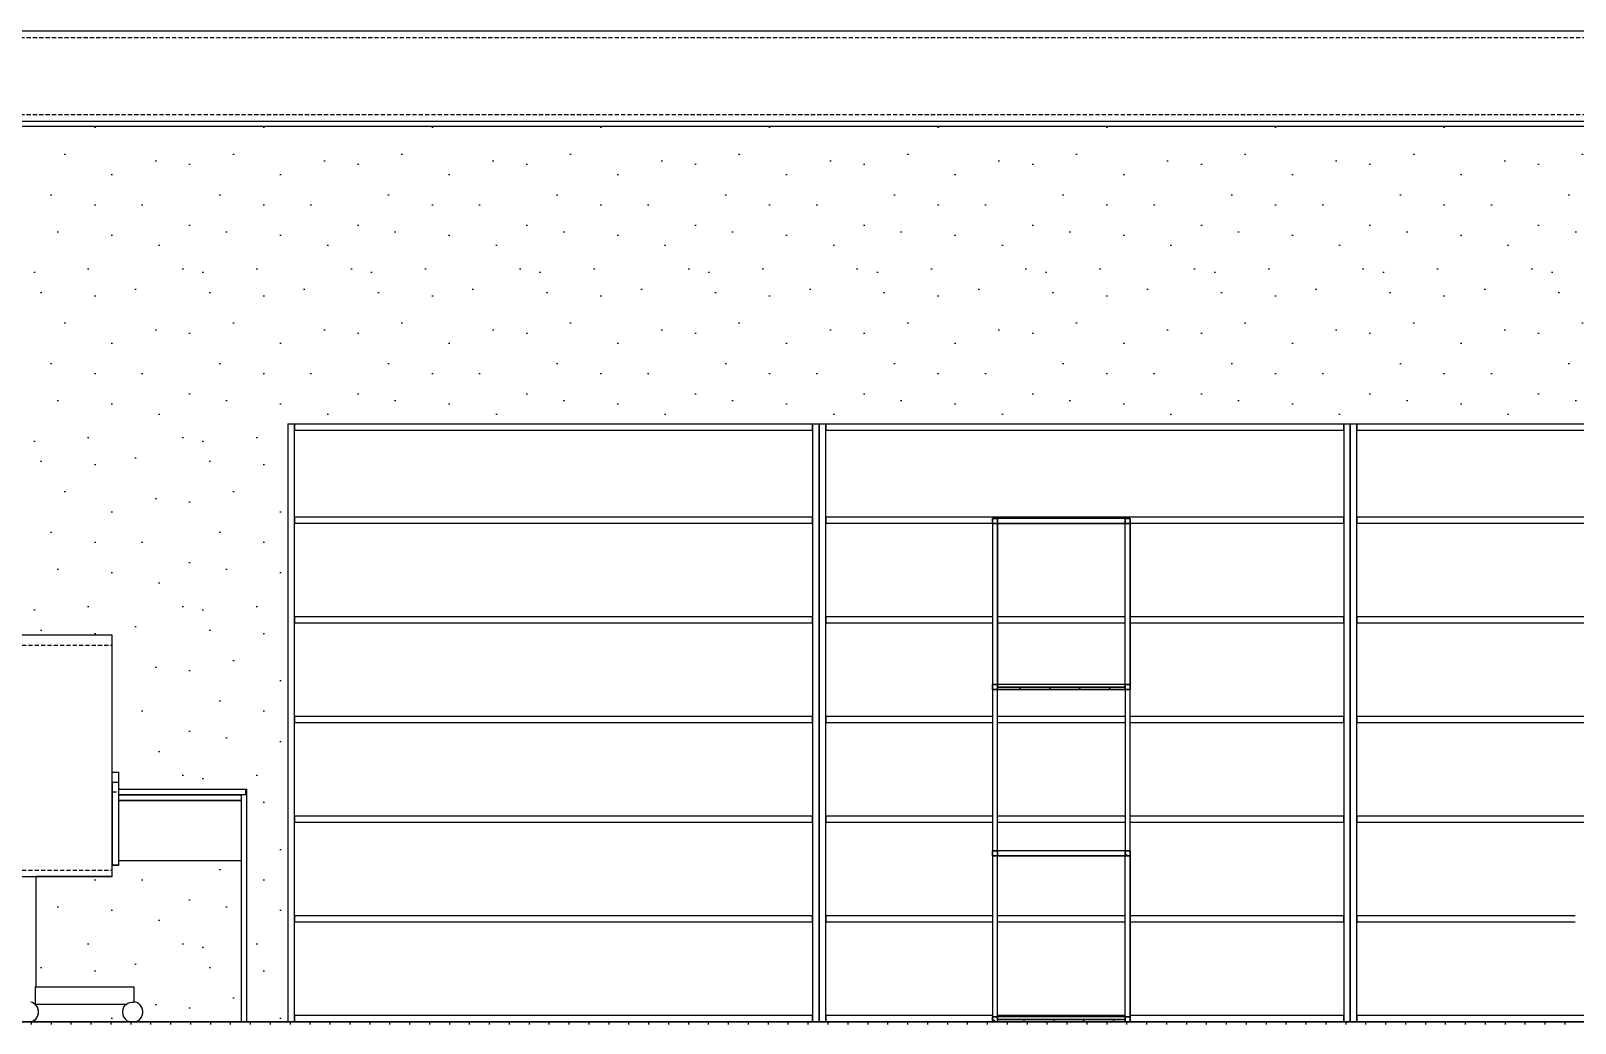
# Model space of a CAD drawing. Header units: millimetres. Extents: x -100 to 224448, y 0 to 22177.
# Drawn here: x 82814 to 87466, y 3846 to 6833 of the extents above; entities that cross this region are included whole.
import ezdxf

# ---------------------------------------------------------------- set-up
doc = ezdxf.new("R2010")
doc.units = ezdxf.units.MM
doc.linetypes.add('DASHED', pattern=[19.05, 12.7, -6.35])
doc.layers.get('0').update_dxf_attribs({"true_color": 0xdfdfdf})
for name, color, linetype in [('Background_0', 7, 'Continuous'), ('Boundary_0', 7, 'Continuous'), ('Boundary_Floor_ Ceramic Tiles', 7, 'Continuous'), ('Elevation_Plaster_ Cement', 7, 'Continuous'), ('Fill_0', 7, 'Continuous'), ('Fill_Floor_ Ceramic Tiles', 251, 'Continuous'), ('Viewport border', 7, 'Continuous')]:
    doc.layers.add(name, color=color, linetype=linetype)
doc.layers.add('Background_Floor_ Ceramic Tiles', color=7, linetype='Continuous', lineweight=9)
doc.layers.add('BIM_ROOM_LINES', color=7, linetype='Continuous', plot=False)
pattern_1 = [(45, (-5595.9, -5200), (-44.90128, 44.90128), [])]

# ---------------------------------------------------------------- blocks, each defined once
blk = doc.blocks.new("AA'__section__..%5CMainBuilding.dwg", base_point=(4426.8, -9050, 0))
at = {"layer": 'Elevation_Plaster_ Cement'}
h = blk.add_hatch(dxfattribs=at)
h.set_pattern_fill('DOTS2', color=256, scale=20, style=0)
h.paths.add_polyline_path([(13278.1, -3065), (13278.1, -4500), (13456.4, -4500), (13456.4, -4486.9), (13456.4, -4478.1), (13456.4, -4448.1), (13476.4, -4448.1), (13476.4, -4065.9), (13476.4, -4044.7), (13476.4, -4035.9), (13976.4, -4035.9), (13976.4, -4044.7), (13976.4, -4047.6), (13976.4, -4065.9), (13976.4, -4075.9), (13976.4, -4448.1), (13996.4, -4448.1), (13996.4, -4459.8), (13996.4, -4478.1), (13996.4, -4486.9), (13996.4, -4488.1), (13996.4, -4500), (14379.3, -4500), (14382.3, -4500), (14382.3, -5200), (14505.9, -5200), (14505.9, -3400), (14525.9, -3400), (16085.9, -3400), (16105.9, -3400), (16125.9, -3400), (17685.9, -3400), (17705.9, -3400), (17725.9, -3400), (19285.9, -3400), (19305.9, -3400), (19325.9, -3400), (20835.9, -3400), (20835.9, -2505), (11180.9, -2505), (11180.9, -5200), (11238.1, -5200), (11238.1, -3065)])
h = blk.add_hatch(dxfattribs=at)
h.set_pattern_fill('DOTS2', color=256, scale=20, style=0)
h.paths.add_polyline_path([(14365.3, -5200), (14365.3, -4714), (13996.4, -4714), (13996.4, -4728.8), (13976.4, -4728.8), (13976.4, -4743.1), (13976.4, -4757.2), (13976.4, -4763.1), (13747, -4763.1), (13747, -5094.6), (14042.5, -5094.6), (14042.5, -5140, -0.168006), (14060.4, -5149.3, -0.191534), (14068.8, -5170.5, -0.331662), (14046.8, -5200)])
h = blk.add_hatch(dxfattribs=at)
h.set_pattern_fill('DOTS2', color=256, scale=20, style=0)
h.paths.add_polyline_path([(13747, -5148.1), (13746.7, -5148.1), (13745, -5148.1, -0.014544), (13746.2, -5149.3, -0.191525), (13754.7, -5170.5, -0.33166), (13732.7, -5200), (14029.2, -5200, -0.131739), (14015.6, -5191.6, -0.414567), (14016.9, -5148.1)])
at = {"layer": 'Fill_0', "extrusion": (-4.94681e-16, -5.65606e-16, -1)}
h = blk.add_hatch(dxfattribs=at)
h.set_pattern_fill('ANSI31', color=256, scale=20, style=0)
h.set_pattern_definition([(45, (-5595.9, -5200), (-44.90128, 44.90128), [])])
h.paths.add_polyline_path([(-16627.9, -3700), (-16627.9, -3685), (-16642.9, -3685), (-16642.9, -3700)])
at = {"layer": 'Fill_0', "extrusion": (7.09256e-17, 1.06547e-32, -1)}
h = blk.add_hatch(dxfattribs=at)
h.set_pattern_fill('ANSI31', color=256, scale=20, style=0)
h.set_pattern_definition(pattern_1)
h.paths.add_polyline_path([(-17027.9, -3685), (-17042.9, -3685), (-17042.9, -3700), (-17027.9, -3700)])
at = {"layer": 'Fill_0', "extrusion": (6.36532e-16, 5.65606e-16, -1)}
h = blk.add_hatch(dxfattribs=at)
h.set_pattern_fill('ANSI31', color=256, scale=20, style=0)
h.set_pattern_definition([(45, (-5595.9, -5200), (-44.90128, 44.90128), [])])
h.paths.add_polyline_path([(-16642.9, -4185), (-16642.9, -4200), (-16627.9, -4200), (-16627.9, -4185)])
at = {"layer": 'Fill_0', "extrusion": (7.09256e-17, 1.06547e-32, -1)}
h = blk.add_hatch(dxfattribs=at)
h.set_pattern_fill('ANSI31', color=256, scale=20, style=0)
h.set_pattern_definition(pattern_1)
h.paths.add_polyline_path([(-17042.9, -4185), (-17042.9, -4200), (-17027.9, -4200), (-17027.9, -4185)])
at = {"layer": 'Fill_0', "extrusion": (-1.79524e-18, 1.06547e-32, -1)}
h = blk.add_hatch(dxfattribs=at)
h.set_pattern_fill('ANSI31', color=256, scale=20, style=0)
h.set_pattern_definition(pattern_1)
h.paths.add_polyline_path([(-17027.9, -4200), (-16642.9, -4200), (-16642.9, -4193), (-17027.9, -4193)])
at = {"layer": 'Fill_0', "extrusion": (7.09256e-17, 1.06547e-32, -1)}
h = blk.add_hatch(dxfattribs=at)
h.set_pattern_fill('ANSI31', color=256, scale=20, style=0)
h.set_pattern_definition(pattern_1)
h.paths.add_polyline_path([(-16642.9, -4685), (-16642.9, -4700), (-16627.9, -4700), (-16627.9, -4685)])
h = blk.add_hatch(dxfattribs=at)
h.set_pattern_fill('ANSI31', color=256, scale=20, style=0)
h.set_pattern_definition(pattern_1)
h.paths.add_polyline_path([(-17042.9, -4685), (-17042.9, -4700), (-17027.9, -4700), (-17027.9, -4685)])
at = {"layer": 'Fill_0', "extrusion": (6.36532e-16, -5.65606e-16, -1)}
h = blk.add_hatch(dxfattribs=at)
h.set_pattern_fill('ANSI31', color=256, scale=20, style=0)
h.set_pattern_definition([(45, (-5595.9, -5200), (-44.90128, 44.90128), [])])
h.paths.add_polyline_path([(-16627.9, -5185), (-16642.9, -5185), (-16642.9, -5200), (-16627.9, -5200)])
at = {"layer": 'Fill_0', "extrusion": (7.09256e-17, 1.06547e-32, -1)}
h = blk.add_hatch(dxfattribs=at)
h.set_pattern_fill('ANSI31', color=256, scale=20, style=0)
h.set_pattern_definition(pattern_1)
h.paths.add_polyline_path([(-17027.9, -5200), (-16642.9, -5200), (-16642.9, -5193), (-17027.9, -5193)])
h = blk.add_hatch(dxfattribs=at)
h.set_pattern_fill('ANSI31', color=256, scale=20, style=0)
h.set_pattern_definition(pattern_1)
h.paths.add_polyline_path([(-17027.9, -5200), (-17027.9, -5185), (-17042.9, -5185), (-17042.9, -5200)])
at = {"layer": 'Fill_Floor_ Ceramic Tiles', "extrusion": (-1.33099e-17, -3.81784e-14, -1)}
h = blk.add_hatch(dxfattribs=at)
h.set_pattern_fill('_USER', color=256, scale=60, angle=90, style=0, pattern_type=0)
h.set_pattern_definition([(90, (-5595.9, -5200), (-60, -2e-13), [])])
h.paths.add_polyline_path([(-5927.9, -5208), (-5927.9, -5200), (-25863.9, -5200), (-25863.9, -5208)])
at = {"linetype": 'DASHED', "extrusion": (0, 1, 1.06547e-32)}
for p, q in [((11165.9, -2236.6), (20835.9, -2236.6)), ((11165.9, -2468.4), (20835.9, -2468.4)), ((13476.4, -4065.9), (13976.4, -4065.9)), ((13976.4, -4075.9), (13976.4, -4075.9)), ((13976.4, -4508.1), (13996.4, -4508.1)), ((13476.4, -4743.1), (13976.4, -4743.1))]:
    blk.add_line(p, q, dxfattribs=at)
blk.add_line((5427.9, -5200), (41613.9, -5200))
blk.add_line((5427.9, -5200), (41613.9, -5200))
blk.add_line((5427.9, -5200), (41613.9, -5200))
at = {"layer": 'Background_0', "extrusion": (0, 1, 1.06547e-32)}
for p, q in [((11165.9, -2216.7), (20835.9, -2216.7)), ((11165.9, -2488.3), (20835.9, -2488.3)), ((20835.9, -2505), (11165.9, -2505)), ((14505.9, -3400), (14505.9, -5200)), ((14505.9, -3400), (14525.9, -3400)), ((14525.9, -5200), (14525.9, -3400)), ((14525.9, -3400), (16085.9, -3400)), ((14525.9, -3400), (14525.9, -3420)), ((16085.9, -3420), (14525.9, -3420)), ((16085.9, -3400), (16085.9, -5200)), ((16085.9, -3400), (16105.9, -3400)), ((16085.9, -3420), (16085.9, -3400)), ((16105.9, -3400), (16125.9, -3400)), ((16105.9, -3400), (16105.9, -5200)), ((16105.9, -5200), (16105.9, -3400)), ((16125.9, -3400), (16125.9, -3420)), ((16125.9, -3400), (17685.9, -3400)), ((16125.9, -5200), (16125.9, -3400)), ((17685.9, -3420), (16125.9, -3420)), ((17685.9, -3420), (17685.9, -3400)), ((17685.9, -3400), (17685.9, -5200)), ((17685.9, -3400), (17705.9, -3400)), ((17705.9, -3400), (17705.9, -5200)), ((17705.9, -5200), (17705.9, -3400)), ((17705.9, -3400), (17725.9, -3400)), ((17725.9, -3400), (19285.9, -3400)), ((17725.9, -5200), (17725.9, -3400)), ((17725.9, -3400), (17725.9, -3420)), ((19285.9, -3420), (17725.9, -3420)), ((14525.9, -3680), (14525.9, -3700)), ((14525.9, -3680), (16085.9, -3680)), ((16085.9, -3700), (14525.9, -3700)), ((16085.9, -3700), (16085.9, -3680)), ((16125.9, -3680), (17685.9, -3680)), ((16125.9, -3680), (16125.9, -3700)), ((16627.9, -3700), (16125.9, -3700)), ((16627.9, -3685), (16627.9, -3700)), ((16642.9, -3685), (16627.9, -3685)), ((16627.9, -3700), (16627.9, -4185)), ((16627.9, -3700), (16642.9, -3700)), ((16642.9, -3685), (16642.9, -4193)), ((16642.9, -3700), (16642.9, -3685)), ((17027.9, -3685), (16642.9, -3685)), ((16642.9, -3700), (16642.9, -3685)), ((16642.9, -4185), (16642.9, -3700)), ((16642.9, -4185), (16642.9, -3700)), ((16642.9, -4185), (16642.9, -3700)), ((17027.9, -3700), (16642.9, -3700)), ((17027.9, -3700), (16642.9, -3700)), ((16642.9, -3700), (17027.9, -3700)), ((17027.9, -3700), (16642.9, -3700)), ((17027.9, -3700), (16642.9, -3700)), ((17027.9, -3700), (16642.9, -3700)), ((16642.9, -3700), (16642.9, -4185)), ((17027.9, -3700), (16642.9, -3700)), ((17027.9, -3685), (17027.9, -3700)), ((17042.9, -3685), (17027.9, -3685)), ((17027.9, -3700), (17042.9, -3700)), ((17027.9, -4185), (17027.9, -3700)), ((17042.9, -3685), (17042.9, -4200)), ((17042.9, -3700), (17042.9, -3685)), ((17042.9, -4700), (17042.9, -3685)), ((17042.9, -5200), (17042.9, -3685)), ((17042.9, -3685), (17042.9, -4200)), ((17042.9, -5200), (17042.9, -3685)), ((17042.9, -3700), (17042.9, -3685)), ((17685.9, -3700), (17042.9, -3700)), ((17685.9, -3700), (17685.9, -3680)), ((17725.9, -3680), (17725.9, -3700)), ((17725.9, -3680), (19285.9, -3680)), ((19285.9, -3700), (17725.9, -3700)), ((14525.9, -3980), (14525.9, -4000)), ((14525.9, -3980), (16085.9, -3980)), ((16085.9, -4000), (14525.9, -4000)), ((16085.9, -4000), (16085.9, -3980)), ((16125.9, -3980), (16627.9, -3980)), ((16125.9, -3980), (16125.9, -4000)), ((16627.9, -4000), (16125.9, -4000)), ((16642.9, -3980), (17027.9, -3980)), ((17027.9, -4000), (16642.9, -4000)), ((17042.9, -3980), (17685.9, -3980)), ((17685.9, -4000), (17042.9, -4000)), ((17685.9, -4000), (17685.9, -3980)), ((17725.9, -3980), (19285.9, -3980)), ((17725.9, -3980), (17725.9, -4000)), ((19285.9, -4000), (17725.9, -4000)), ((13976.4, -4035.9), (13476.4, -4035.9)), ((13976.4, -4044.7), (13976.4, -4035.9)), ((13976.4, -4047.6), (13976.4, -4035.9)), ((13976.4, -4065.9), (13976.4, -4044.7)), ((13976.4, -4075.9), (13976.4, -4047.6)), ((13976.4, -4743.1), (13976.4, -4065.9)), ((13976.4, -4448.1), (13976.4, -4075.9)), ((16642.9, -4185), (16627.9, -4185)), ((16627.9, -4185), (16627.9, -4200)), ((16642.9, -4200), (16642.9, -4185)), ((16642.9, -4193), (16642.9, -4185)), ((17027.9, -4185), (16642.9, -4185)), ((17027.9, -4185), (17027.9, -4200)), ((17042.9, -4185), (17027.9, -4185)), ((17042.9, -4200), (17042.9, -4185)), ((17042.9, -4200), (17042.9, -4185)), ((16627.9, -4200), (16627.9, -4685)), ((16627.9, -4200), (16642.9, -4200)), ((16627.9, -4200), (16642.9, -4200)), ((16642.9, -4193), (16642.9, -4200)), ((17027.9, -4193), (16642.9, -4193)), ((16642.9, -4685), (16642.9, -4200)), ((16642.9, -4685), (16642.9, -4200)), ((16642.9, -4685), (16642.9, -4200)), ((17027.9, -4200), (16642.9, -4200)), ((17027.9, -4200), (16642.9, -4200)), ((16642.9, -4200), (17027.9, -4200)), ((17027.9, -4200), (16642.9, -4200)), ((16642.9, -4200), (17027.9, -4200)), ((17027.9, -4200), (16642.9, -4200)), ((17027.9, -4200), (16642.9, -4200)), ((17027.9, -4200), (17027.9, -4193)), ((17027.9, -4200), (17042.9, -4200)), ((17027.9, -4200), (17027.9, -4685)), ((17027.9, -4200), (17042.9, -4200)), ((14525.9, -4280), (16085.9, -4280)), ((14525.9, -4280), (14525.9, -4300)), ((16085.9, -4300), (14525.9, -4300)), ((16085.9, -4300), (16085.9, -4280)), ((16125.9, -4280), (16627.9, -4280)), ((16125.9, -4280), (16125.9, -4300)), ((16627.9, -4300), (16125.9, -4300)), ((16642.9, -4280), (17027.9, -4280)), ((17027.9, -4300), (16642.9, -4300)), ((17042.9, -4280), (17685.9, -4280)), ((17685.9, -4300), (17042.9, -4300)), ((17685.9, -4300), (17685.9, -4280)), ((17725.9, -4280), (17725.9, -4300)), ((17725.9, -4280), (19285.9, -4280)), ((19285.9, -4300), (17725.9, -4300)), ((13976.4, -4448.1), (13996.4, -4448.1)), ((13976.4, -4478.1), (13976.4, -4448.1)), ((13996.4, -4459.8), (13996.4, -4448.1)), ((13996.4, -4478.1), (13996.4, -4448.1)), ((13996.4, -4448.1), (13996.4, -4448.1)), ((13996.4, -4488.1), (13996.4, -4459.8)), ((13976.4, -4478.1), (13976.4, -4486.9)), ((13976.4, -4478.1), (13996.4, -4478.1)), ((13976.4, -4486.9), (13976.4, -4508.1)), ((13976.4, -4508.1), (13976.4, -4728.8)), ((13996.4, -4486.9), (13996.4, -4478.1)), ((13996.4, -4508.1), (13996.4, -4486.9)), ((13996.4, -4500), (13996.4, -4488.1)), ((13996.4, -4500), (14379.3, -4500)), ((13996.4, -4728.8), (13996.4, -4508.1)), ((14379.3, -4500), (14382.3, -4500)), ((14379.3, -4517), (14379.3, -4500)), ((14379.3, -4500), (14379.3, -4517)), ((14382.3, -5200), (14382.3, -4500)), ((14382.3, -5200), (14382.3, -4500)), ((14379.3, -4517), (13996.4, -4517)), ((13996.4, -4517), (14365.3, -4517)), ((13996.4, -4534), (14365.3, -4534)), ((14365.3, -4534), (13996.4, -4534)), ((14379.3, -4517), (14365.3, -4517)), ((14365.3, -4517), (14365.3, -5200)), ((14525.9, -4580), (16085.9, -4580)), ((14525.9, -4580), (14525.9, -4600)), ((16085.9, -4600), (14525.9, -4600)), ((16085.9, -4600), (16085.9, -4580)), ((16125.9, -4580), (16627.9, -4580)), ((16125.9, -4580), (16125.9, -4600)), ((16627.9, -4600), (16125.9, -4600)), ((16642.9, -4580), (17027.9, -4580)), ((17027.9, -4600), (16642.9, -4600)), ((17042.9, -4580), (17685.9, -4580)), ((17685.9, -4600), (17042.9, -4600)), ((17685.9, -4600), (17685.9, -4580)), ((17725.9, -4580), (18484.7, -4580)), ((17725.9, -4580), (17725.9, -4600)), ((18484.7, -4600), (17725.9, -4600)), ((16627.9, -4685), (16627.9, -4700)), ((16642.9, -4685), (16627.9, -4685)), ((16642.9, -4700), (16642.9, -4685)), ((16642.9, -5193), (16642.9, -4685)), ((16642.9, -4700), (16642.9, -4685)), ((17027.9, -4685), (16642.9, -4685)), ((17042.9, -4685), (17027.9, -4685)), ((17027.9, -4685), (17027.9, -4700)), ((17042.9, -4685), (17042.9, -5200)), ((17042.9, -4700), (17042.9, -4685)), ((17042.9, -4700), (17042.9, -4685)), ((17042.9, -4685), (17042.9, -5200)), ((13976.4, -4728.8), (13996.4, -4728.8)), ((13996.4, -4728.8), (13976.4, -4728.8)), ((13976.4, -4763.1), (13976.4, -4728.8)), ((13976.4, -4757.2), (13976.4, -4743.1)), ((13996.4, -4714), (14365.3, -4714)), ((13996.4, -4714), (14365.3, -4714)), ((13996.4, -4728.8), (13996.4, -4714)), ((16627.9, -4700), (16627.9, -5185)), ((16627.9, -4700), (16642.9, -4700)), ((16642.9, -5193), (16642.9, -4700)), ((16642.9, -5185), (16642.9, -4700)), ((16642.9, -4700), (17027.9, -4700)), ((17027.9, -4700), (16642.9, -4700)), ((16642.9, -4700), (17027.9, -4700)), ((16642.9, -4700), (17027.9, -4700)), ((17027.9, -4700), (16642.9, -4700)), ((17027.9, -4700), (16642.9, -4700)), ((17027.9, -4700), (16642.9, -4700)), ((17027.9, -4700), (16642.9, -4700)), ((16642.9, -5185), (16642.9, -4700)), ((17027.9, -4700), (16642.9, -4700)), ((17027.9, -4700), (17042.9, -4700)), ((17027.9, -5185), (17027.9, -4700)), ((13476.4, -4763.1), (13976.4, -4763.1)), ((13705.9, -4763.1), (13747, -4763.1)), ((13747, -5094.6), (13747, -4763.1)), ((13976.4, -4763.1), (13747, -4763.1)), ((13747, -5094.6), (13747, -4763.1)), ((13976.4, -4763.1), (13976.4, -4757.2)), ((14525.9, -4880), (16085.9, -4880)), ((14525.9, -4880), (14525.9, -4900)), ((16085.9, -4900), (16085.9, -4880)), ((16125.9, -4880), (16627.9, -4880)), ((16125.9, -4880), (16125.9, -4900)), ((16642.9, -4880), (17027.9, -4880)), ((17042.9, -4880), (17685.9, -4880)), ((17685.9, -4900), (17685.9, -4880)), ((17725.9, -4880), (18383.1, -4880)), ((17725.9, -4880), (17725.9, -4900)), ((16085.9, -4900), (14525.9, -4900)), ((16627.9, -4900), (16125.9, -4900)), ((17027.9, -4900), (16642.9, -4900)), ((17685.9, -4900), (17042.9, -4900)), ((18383.1, -4900), (17725.9, -4900)), ((13744.9, -5094.6), (14042.5, -5094.6)), ((13744.9, -5148), (13744.9, -5094.6)), ((14042.5, -5140), (14042.5, -5094.6)), ((14042.5, -5141), (14042.5, -5094.6)), ((14042.5, -5094.6), (14042.5, -5094.6)), ((13745, -5148.1), (13747, -5148.1)), ((13745, -5148.1), (13747, -5148.1)), ((13745, -5148.1), (13747, -5148.1)), ((14018.3, -5148.1), (13745, -5148.1)), ((14016.9, -5148.1), (13746.7, -5148.1)), ((14016.9, -5148.1), (14018.3, -5148.1)), ((14042.5, -5141), (14042.5, -5140)), ((14525.9, -5180), (14525.9, -5200)), ((14525.9, -5180), (16085.9, -5180)), ((16085.9, -5200), (16085.9, -5180)), ((16125.9, -5180), (16627.9, -5180)), ((16125.9, -5180), (16125.9, -5200)), ((16642.9, -5185), (16627.9, -5185)), ((16627.9, -5185), (16627.9, -5200)), ((16627.9, -5200), (16642.9, -5200)), ((16642.9, -5180), (17027.9, -5180)), ((16642.9, -5200), (16642.9, -5185)), ((16642.9, -5193), (16642.9, -5185)), ((17027.9, -5185), (16642.9, -5185)), ((16642.9, -5193), (16642.9, -5200)), ((17027.9, -5193), (16642.9, -5193)), ((16642.9, -5200), (17027.9, -5200)), ((17042.9, -5185), (17027.9, -5185)), ((17027.9, -5185), (17027.9, -5200)), ((17027.9, -5200), (17027.9, -5193)), ((17027.9, -5200), (17042.9, -5200)), ((17042.9, -5180), (17685.9, -5180)), ((17042.9, -5185), (17042.9, -5200)), ((17042.9, -5200), (17042.9, -5185)), ((17685.9, -5200), (17685.9, -5180)), ((17725.9, -5180), (18699.6, -5180)), ((17725.9, -5180), (17725.9, -5200))]:
    blk.add_line(p, q, dxfattribs=at)
at = {"layer": 'Background_0'}
for centre, start, end in [((13723.9, -5170.5), 286.6055, 75.7296), ((13723.9, -5170.5), 286.6055, 43.369), ((13723.9, -5170.5), 286.6055, 43.3716), ((13723.9, -5170.5), 286.6055, 43.3709), ((14038, -5170.5), 133.2972, 253.3917), ((14038, -5170.5), 286.6052, 81.5191), ((14038, -5170.5), 286.6052, 43.3711), ((14038, -5170.5), 223.3664, 253.3859)]:
    blk.add_arc(centre, 30.8, start, end, dxfattribs=at)
at = {"layer": 'Background_0', "extrusion": (8.38616e-15, -1.83697e-16, -1)}
blk.add_arc((-14038, -5170.5), 29.9, 48.6745, 98.7531, dxfattribs=at)
at = {"layer": 'Background_Floor_ Ceramic Tiles', "extrusion": (0, 1, 1.06547e-32)}
blk.add_line((25863.9, -5200), (5927.9, -5200), dxfattribs=at)
at = {"layer": 'BIM_ROOM_LINES', "extrusion": (0, 1, 1.06547e-32)}
blk.add_line((25863.9, -5200), (5927.9, -5200), dxfattribs=at)
at = {"layer": 'Boundary_0', "extrusion": (0, 1, 1.06547e-32)}
for p, q in [((16627.9, -3700), (16627.9, -3685)), ((16627.9, -3685), (16642.9, -3685)), ((16642.9, -3700), (16627.9, -3700)), ((16642.9, -3685), (16642.9, -3700)), ((17027.9, -3685), (17042.9, -3685)), ((17027.9, -3700), (17027.9, -3685)), ((17042.9, -3700), (17027.9, -3700)), ((17042.9, -3685), (17042.9, -3700)), ((16627.9, -4200), (16627.9, -4185)), ((16627.9, -4185), (16642.9, -4185)), ((16642.9, -4185), (16642.9, -4200)), ((17027.9, -4200), (17027.9, -4185)), ((17027.9, -4185), (17042.9, -4185)), ((17042.9, -4185), (17042.9, -4200)), ((16642.9, -4200), (16627.9, -4200)), ((16642.9, -4200), (16642.9, -4193)), ((16642.9, -4193), (17027.9, -4193)), ((17027.9, -4200), (16642.9, -4200)), ((17027.9, -4193), (17027.9, -4200)), ((17042.9, -4200), (17027.9, -4200)), ((16627.9, -4700), (16627.9, -4685)), ((16627.9, -4685), (16642.9, -4685)), ((16642.9, -4685), (16642.9, -4700)), ((17027.9, -4700), (17027.9, -4685)), ((17027.9, -4685), (17042.9, -4685)), ((17042.9, -4685), (17042.9, -4700)), ((16642.9, -4700), (16627.9, -4700)), ((17042.9, -4700), (17027.9, -4700)), ((16627.9, -5185), (16642.9, -5185)), ((16627.9, -5200), (16627.9, -5185)), ((16642.9, -5200), (16627.9, -5200)), ((16642.9, -5185), (16642.9, -5200)), ((16642.9, -5200), (16642.9, -5193)), ((16642.9, -5193), (17027.9, -5193)), ((17027.9, -5200), (16642.9, -5200)), ((17027.9, -5200), (17027.9, -5185)), ((17027.9, -5185), (17042.9, -5185)), ((17027.9, -5193), (17027.9, -5200)), ((17042.9, -5200), (17027.9, -5200)), ((17042.9, -5185), (17042.9, -5200))]:
    blk.add_line(p, q, dxfattribs=at)
at = {"layer": 'Boundary_Floor_ Ceramic Tiles', "extrusion": (0, 1, 1.06547e-32)}
blk.add_line((5927.9, -5200), (25863.9, -5200), dxfattribs=at)

msp = doc.modelspace()

# ---------------------------------------------------------------- block references
at = {"layer": 'Viewport border'}
msp.add_blockref("AA'__section__..%5CMainBuilding.dwg", (73509.6, 0), dxfattribs=at)

doc.saveas('drawing.dxf')
